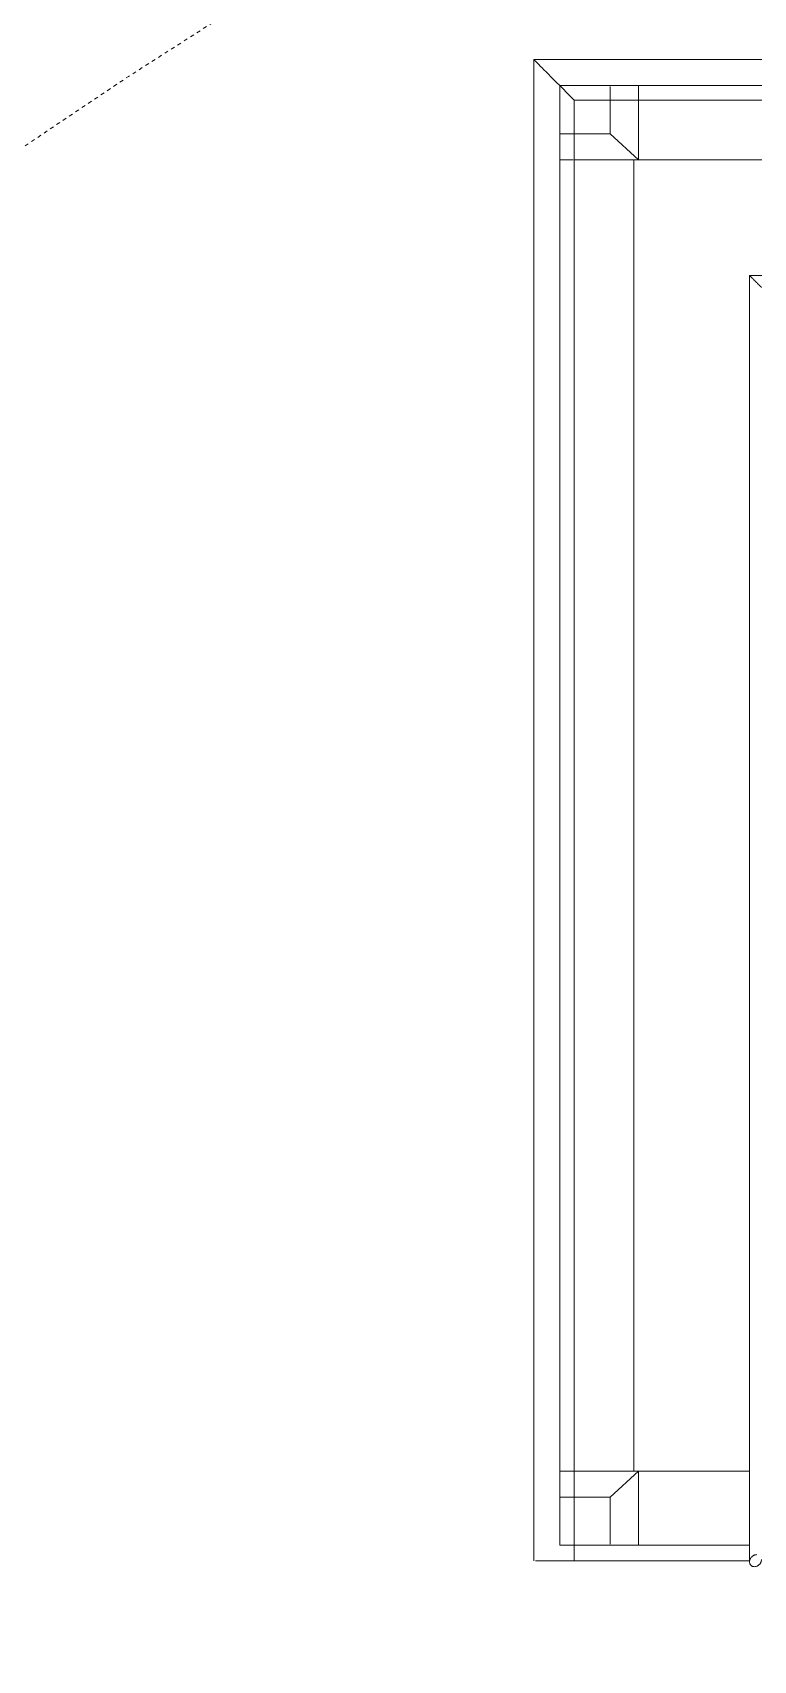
# Model space of a CAD drawing. Header units: inches. Extents: x -2349 to 1043, y -456 to 2193.
# Drawn here: x 708.7 to 727.62, y 405.72 to 448.44 of the extents above; entities that cross this region are included whole.
import ezdxf

# ---------------------------------------------------------------- set-up
doc = ezdxf.new("R2010")
doc.units = ezdxf.units.IN
doc.header["$MEASUREMENT"] = 0
doc.linetypes.add('Dash 1_16_', pattern=[0.125, 0.0625, -0.0625])
doc.layers.add('A-DETL', color=90, linetype='Continuous', lineweight=9)
doc.layers.add('I-FURN', color=30, linetype='Continuous', lineweight=9)

# ---------------------------------------------------------------- blocks, each defined once
blk = doc.blocks.new('REVIT_SLU235C - REVIT_SLU235C-8102932-7TH FLOOR POWER _ SIGNAL')
at = {"layer": 'I-FURN'}
for p, q in [((-46.219, 17.98), (-46.219, -21.408)), ((46.077, 17.98), (-46.219, 17.98)), ((-45.541, -21.003), (-45.541, 17.302)), ((-45.541, 17.302), (-45.541, 16.036)), ((45.4, 17.302), (-45.541, 17.302)), ((-44.215, 17.302), (-45.541, 17.302)), ((-43.473, 17.302), (-44.215, 17.302)), ((-44.215, 17.273), (-44.215, 16.927)), ((-43.473, 16.932), (-43.473, 17.302)), ((43.331, 17.302), (-43.473, 17.302)), ((-45.159, -21.408), (-45.159, 16.92)), ((-45.159, 16.92), (45.017, 16.92)), ((45.017, 16.92), (-45.159, 16.92)), ((-45.159, 16.92), (-45.159, -21.408)), ((-44.215, 16.92), (-44.215, 16.036)), ((-43.473, 15.353), (-43.473, 16.92)), ((-45.541, 16.036), (-45.541, 15.353)), ((-45.175, 16.036), (-45.541, 16.036)), ((-44.275, 16.036), (-45.159, 16.036)), ((-44.215, 16.036), (-44.275, 16.036)), ((-44.215, 16.036), (-43.473, 15.353)), ((-45.541, 15.353), (-45.541, -19.055)), ((-45.541, 15.353), (-45.187, 15.353)), ((-45.159, 15.353), (-43.593, 15.353)), ((-43.593, -19.055), (-43.593, 15.353)), ((-43.593, 15.353), (-43.593, -19.055)), ((-43.593, 15.353), (43.451, 15.353)), ((-43.593, 15.353), (-43.473, 15.353)), ((43.331, 15.353), (-43.473, 15.353)), ((-37.338, 12.319), (-40.558, 12.319)), ((-40.558, 12.319), (-40.558, -21.438)), ((-43.593, -19.055), (-45.541, -19.055)), ((-45.541, -19.055), (-45.541, -19.737)), ((-43.473, -19.055), (-44.215, -19.737)), ((-43.473, -19.055), (-43.593, -19.055)), ((-43.593, -19.055), (-40.552, -19.055)), ((-40.552, -19.055), (-43.473, -19.055)), ((-43.473, -21.003), (-43.473, -19.055)), ((-45.541, -19.737), (-45.541, -21.003)), ((-45.541, -19.737), (-44.215, -19.737)), ((-44.215, -19.737), (-44.215, -20.974)), ((-40.553, -21.003), (-45.541, -21.003)), ((-45.541, -21.003), (-44.215, -21.003)), ((-44.215, -21.003), (-43.473, -21.003)), ((-43.473, -21.003), (-40.553, -21.003)), ((-46.177, -21.408), (-45.159, -21.408)), ((-45.159, -21.408), (-46.177, -21.408)), ((-40.553, -21.408), (-45.159, -21.408)), ((-45.159, -21.408), (-40.553, -21.408))]:
    blk.add_line(p, q, dxfattribs=at)
for points, knots in [([(-45.159, 16.92), (-45.723, 17.484), (-46.234, 17.995), (-46.233, 17.994), (-46.176, 17.937)], [0, 0, 0, 0, 0.4, 0.6, 0.6, 0.6, 0.6]), ([(-40.558, 12.319), (-40.558, 12.319), (-40.555, 12.316), (-40.547, 12.307), (-40.537, 12.298), (-40.528, 12.289), (-40.519, 12.28), (-40.51, 12.271), (-40.499, 12.26), (-40.488, 12.249), (-40.479, 12.24), (-40.47, 12.231), (-40.461, 12.222), (-40.451, 12.212), (-40.441, 12.202), (-40.431, 12.192), (-40.421, 12.182), (-40.411, 12.172), (-40.401, 12.162), (-40.39, 12.151), (-40.38, 12.141), (-40.37, 12.131), (-40.36, 12.121), (-40.35, 12.111), (-40.34, 12.101), (-40.331, 12.092), (-40.322, 12.083), (-40.313, 12.074), (-40.302, 12.063), (-40.292, 12.052), (-40.282, 12.043), (-40.273, 12.034), (-40.264, 12.025), (-40.255, 12.016), (-40.246, 12.007), (-40.243, 12.004), (-40.243, 12.004)], [-1, -1, -1, -1, -0.916667, -0.875, -0.833333, -0.791667, -0.770833, -0.75, -0.708333, -0.6875, -0.666667, -0.645833, -0.625, -0.604167, -0.583333, -0.5625, -0.541667, -0.520833, -0.5, -0.479167, -0.458333, -0.4375, -0.416667, -0.395833, -0.375, -0.354167, -0.333333, -0.3125, -0.291667, -0.25, -0.229167, -0.208333, -0.166667, -0.125, -0.083333, 0, 0, 0, 0]), ([(-40.537, 12.298), (-40.541, 12.301), (-40.547, 12.307), (-40.555, 12.316), (-40.558, 12.319), (-40.558, 12.319)], [-0.1666667, -0.1666667, -0.1666667, -0.1666667, -0.125, -0.0833333, 0, 0, 0, 0]), ([(-40.512, 12.273), (-40.514, 12.275), (-40.519, 12.28), (-40.528, 12.289), (-40.534, 12.295), (-40.537, 12.298)], [-0.25, -0.25, -0.25, -0.25, -0.22916667, -0.20833333, -0.16666667, -0.16666667, -0.16666667, -0.16666667]), ([(-40.479, 12.24), (-40.482, 12.243), (-40.488, 12.249), (-40.499, 12.26), (-40.507, 12.268), (-40.512, 12.273)], [-0.33333333, -0.33333333, -0.33333333, -0.33333333, -0.3125, -0.29166667, -0.25, -0.25, -0.25, -0.25]), ([(-40.553, -21.397), (-40.551, -21.39), (-40.548, -21.38), (-40.542, -21.366), (-40.537, -21.357), (-40.532, -21.347), (-40.524, -21.335), (-40.515, -21.323), (-40.505, -21.311), (-40.494, -21.301), (-40.483, -21.291), (-40.47, -21.283), (-40.458, -21.275), (-40.442, -21.266), (-40.421, -21.258), (-40.397, -21.252), (-40.381, -21.25), (-40.371, -21.25)], [0.0833333, 0.0833333, 0.0833333, 0.0833333, 0.125, 0.1458333, 0.1666667, 0.1875, 0.2083333, 0.25, 0.2708333, 0.2916667, 0.3333333, 0.3541667, 0.375, 0.4166667, 0.4583333, 0.5, 0.5611111, 0.5611111, 0.5611111, 0.5611111]), ([(-40.243, -21.378), (-40.243, -21.391), (-40.246, -21.412), (-40.254, -21.436), (-40.259, -21.449), (-40.264, -21.459), (-40.27, -21.469), (-40.278, -21.481), (-40.287, -21.493), (-40.297, -21.504), (-40.307, -21.515), (-40.319, -21.525), (-40.331, -21.533), (-40.344, -21.541), (-40.36, -21.55), (-40.38, -21.558), (-40.408, -21.565), (-40.435, -21.566), (-40.461, -21.563), (-40.48, -21.557), (-40.497, -21.549), (-40.512, -21.539), (-40.524, -21.528), (-40.532, -21.519), (-40.539, -21.509), (-40.547, -21.495), (-40.555, -21.471), (-40.558, -21.451), (-40.558, -21.438)], [0, 0, 0, 0, 0.083333, 0.125, 0.145833, 0.166667, 0.1875, 0.208333, 0.25, 0.270833, 0.291667, 0.333333, 0.354167, 0.375, 0.416667, 0.458333, 0.5, 0.583333, 0.625, 0.666667, 0.708333, 0.75, 0.791667, 0.8125, 0.833333, 0.875, 0.916667, 1, 1, 1, 1])]:
    blk.add_open_spline(points, degree=3, knots=knots, dxfattribs=at)
for points in [[(-46.176, 17.937), (-46.063, 17.824), (-45.723, 17.484), (-45.159, 16.92)], [(-40.36, 12.121), (-40.363, 12.124), (-40.37, 12.131), (-40.38, 12.141), (-40.39, 12.151), (-40.401, 12.162), (-40.411, 12.172), (-40.421, 12.182), (-40.431, 12.192), (-40.441, 12.202), (-40.451, 12.212), (-40.461, 12.222), (-40.47, 12.231), (-40.476, 12.237), (-40.479, 12.24)], [(-40.558, -21.438), (-40.558, -21.425), (-40.556, -21.411), (-40.553, -21.397)]]:
    blk.add_open_spline(points, degree=3, dxfattribs=at)

msp = doc.modelspace()

# ---------------------------------------------------------------- linework, layer by layer
at = {"layer": 'A-DETL', "linetype": 'Dash 1_16_'}
msp.add_ellipse((812.079, 367.346), major_axis=(-150, 0), ratio=0.72, dxfattribs=at)

# ---------------------------------------------------------------- block references
at = {"layer": 'I-FURN'}
msp.add_blockref('REVIT_SLU235C - REVIT_SLU235C-8102932-7TH FLOOR POWER _ SIGNAL', (768.079, 429.75), dxfattribs=at)

doc.saveas('drawing.dxf')
